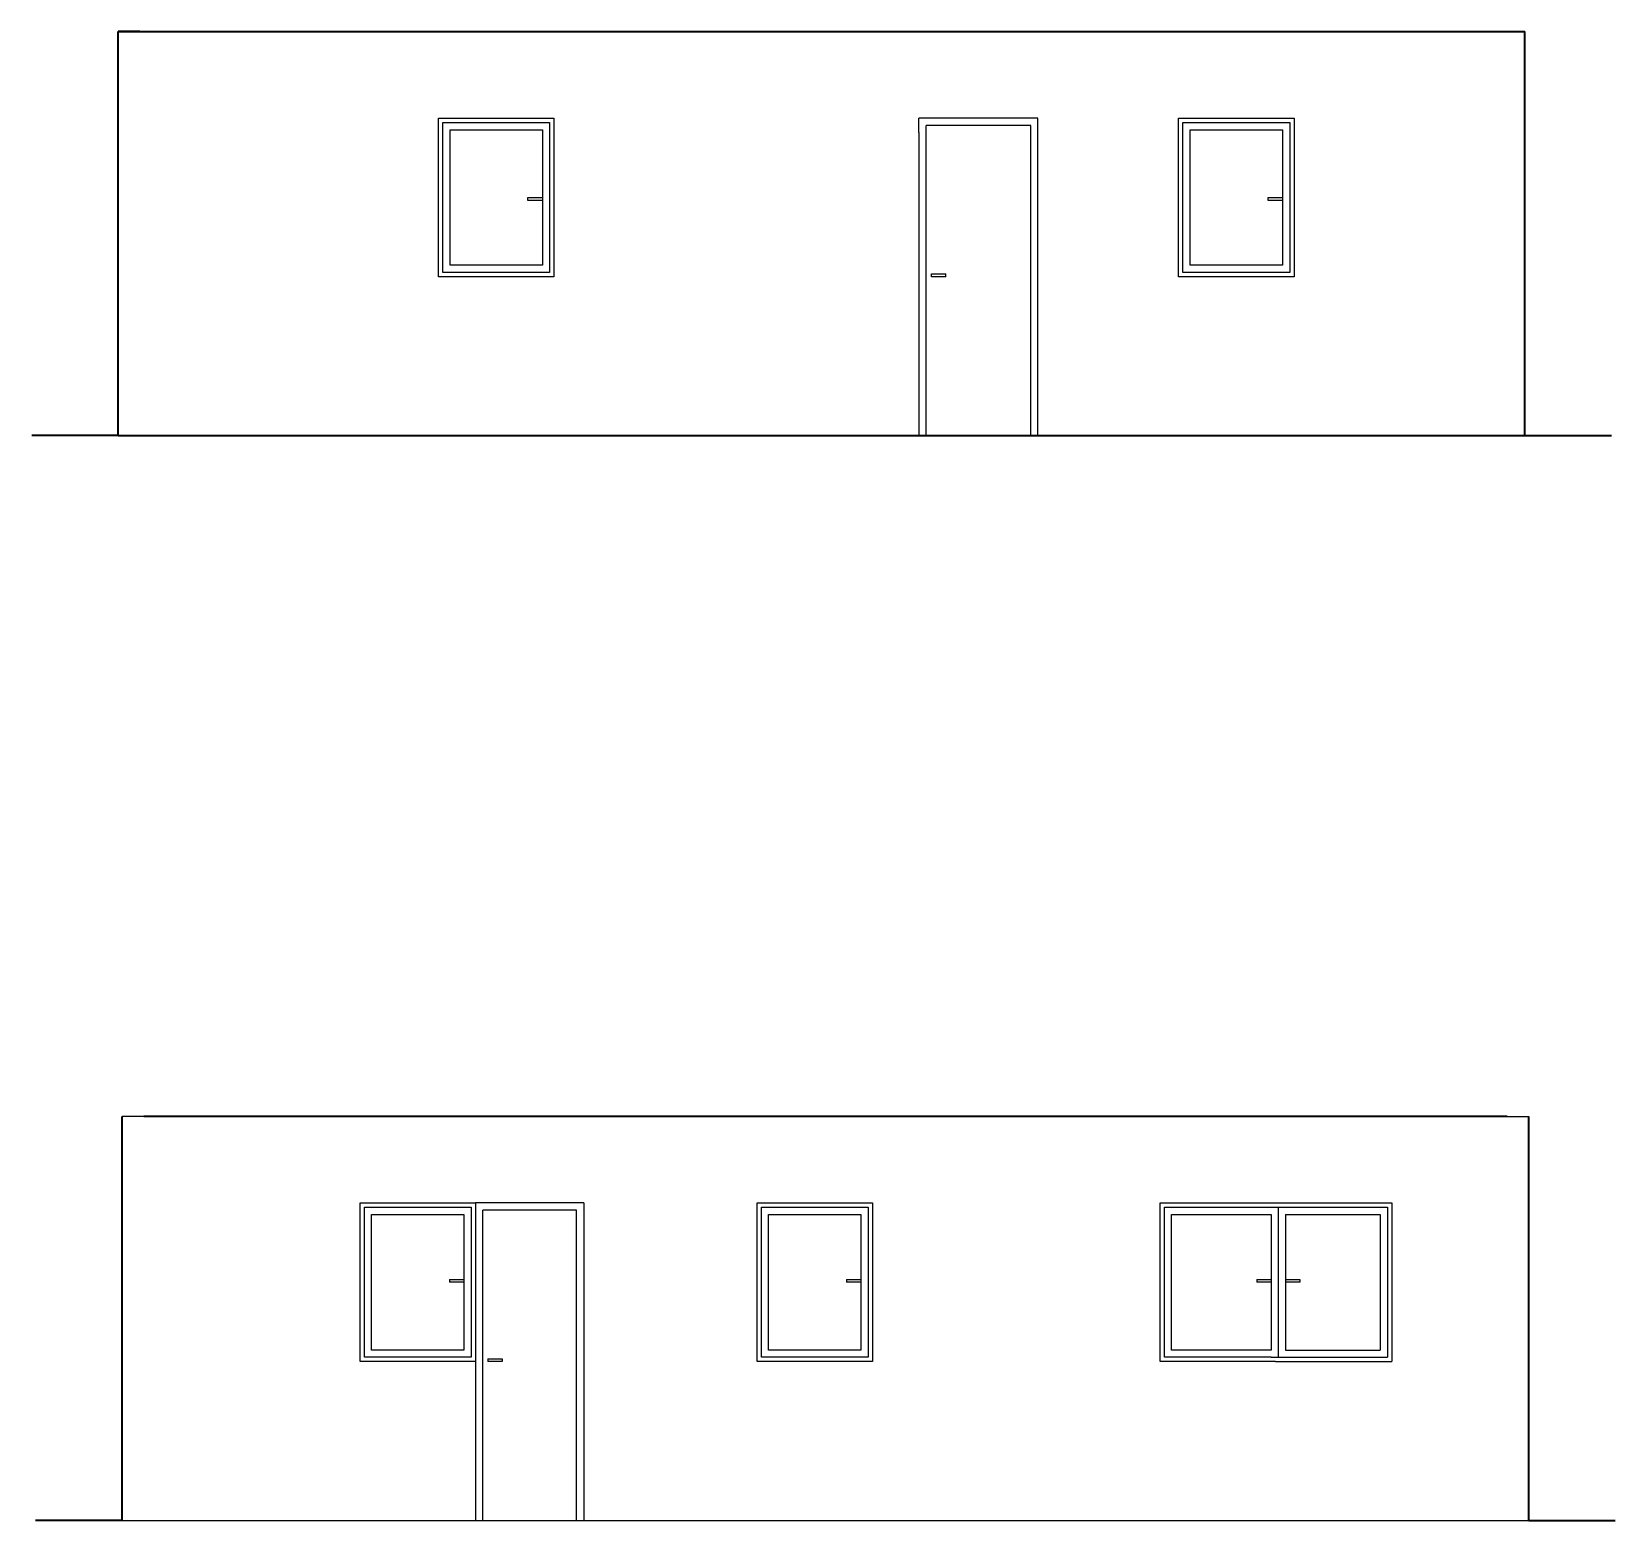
# Model space of a CAD drawing. Header units: millimetres. Extents: x -369 to 729, y -231 to 801.
import ezdxf

# ---------------------------------------------------------------- set-up
doc = ezdxf.new("R2010")
doc.units = ezdxf.units.MM
doc.linetypes.add('ACAD_ISO10W100', pattern=[18, 12, -3, 0, -3])
doc.layers.add('A-WALL-FULL', color=7, linetype='Continuous', lineweight=35)
doc.layers.add('A-WALL-FULL-EXTR', color=7, linetype='Continuous', lineweight=35)
doc.layers.add('Infissi', color=5, linetype='Continuous')
doc.layers.add('retino', color=254, linetype='ACAD_ISO10W100')

msp = doc.modelspace()

# ---------------------------------------------------------------- linework, layer by layer
for p, q in [((-291.5, 48.9), (-306.5, 48.9)), ((653.5, 48.9), (668.5, 48.9)), ((-306.5, -231.1), (668.5, -231.1))]:
    msp.add_line(p, q)
at = {"layer": 'A-WALL-FULL'}
for p, q in [((-309.2, 520.9), (-309.2, 800.9)), ((665.8, 520.9), (665.8, 800.9)), ((-306.5, -231.1), (-306.5, 48.9)), ((668.5, -231.1), (668.5, 48.9))]:
    msp.add_line(p, q, dxfattribs=at)
at = {"layer": 'A-WALL-FULL-EXTR'}
for p, q in [((-294.2, 800.9), (-309.2, 800.9)), ((-309.2, 800.9), (665.8, 800.9)), ((-309.2, 520.9), (-369.2, 520.9)), ((-309.2, 520.9), (-294.2, 520.9)), ((-309.2, 520.9), (665.8, 520.9)), ((665.8, 520.9), (725.8, 520.9)), ((653.5, 48.9), (-291.5, 48.9)), ((-306.5, -231.1), (-366.5, -231.1)), ((668.5, -231.1), (728.5, -231.1))]:
    msp.add_line(p, q, dxfattribs=at)
at = {"layer": 'Infissi'}
for p, q in [((-87.2, 630.9), (-87.2, 740.9)), ((-87.2, 740.9), (-7.2, 740.9)), ((-84.2, 633.9), (-84.2, 737.9)), ((-84.2, 737.9), (-10.2, 737.9)), ((-10.2, 737.9), (-10.2, 633.9)), ((-7.2, 740.9), (-7.2, 630.9)), ((328.3, 740.9), (245.8, 740.9)), ((245.8, 730.9), (245.8, 740.9)), ((323.3, 735.9), (250.8, 735.9)), ((250.8, 605.9), (250.8, 735.9)), ((250.8, 520.9), (250.8, 735.9)), ((323.3, 520.9), (323.3, 735.9)), ((328.3, 730.9), (328.3, 740.9)), ((425.8, 630.9), (425.8, 740.9)), ((425.8, 740.9), (505.8, 740.9)), ((428.8, 633.9), (428.8, 737.9)), ((428.8, 737.9), (502.8, 737.9)), ((502.8, 737.9), (502.8, 633.9)), ((505.8, 740.9), (505.8, 630.9)), ((-79.2, 638.9), (-79.2, 732.9)), ((-79.2, 732.9), (-15.2, 732.9)), ((-15.2, 732.9), (-15.2, 638.9)), ((245.8, 730.9), (245.8, 605.9)), ((245.8, 730.9), (245.8, 520.9)), ((328.3, 520.9), (328.3, 730.9)), ((433.8, 638.9), (433.8, 732.9)), ((433.8, 732.9), (497.8, 732.9)), ((497.8, 732.9), (497.8, 638.9)), ((-25.2, 683.9), (-25.2, 685.9)), ((-25.2, 685.9), (-15.2, 685.9)), ((-15.2, 683.9), (-25.2, 683.9)), ((487.8, 683.9), (487.8, 685.9)), ((487.8, 685.9), (497.8, 685.9)), ((497.8, 683.9), (487.8, 683.9)), ((-15.2, 638.9), (-79.2, 638.9)), ((497.8, 638.9), (433.8, 638.9)), ((-7.2, 630.9), (-87.2, 630.9)), ((-10.2, 633.9), (-84.2, 633.9)), ((254.5, 630.9), (254.5, 632.9)), ((254.5, 632.9), (264.5, 632.9)), ((264.5, 630.9), (254.5, 630.9)), ((264.5, 630.9), (264.5, 632.9)), ((505.8, 630.9), (425.8, 630.9)), ((502.8, 633.9), (428.8, 633.9)), ((-141.6, -121.1), (-141.6, -11.1)), ((-141.6, -11.1), (-61.6, -11.1)), ((-138.6, -118.1), (-138.6, -14.1)), ((-138.6, -14.1), (-64.6, -14.1)), ((-133.6, -113.1), (-133.6, -19.1)), ((-133.6, -19.1), (-69.6, -19.1)), ((-69.6, -19.1), (-69.6, -113.1)), ((-64.6, -14.1), (-64.6, -118.1)), ((13.5, -11.1), (-61.6, -11.1)), ((-61.6, -11.1), (-61.6, -121.1)), ((-61.6, -21.1), (-61.6, -231.1)), ((8.5, -16.1), (-56.6, -16.1)), ((-56.6, -231.1), (-56.6, -16.1)), ((8.5, -231.1), (8.5, -16.1)), ((13.5, -11.1), (13.5, -231.1)), ((133.6, -121.1), (133.6, -11.1)), ((133.6, -11.1), (213.6, -11.1)), ((136.6, -118.1), (136.6, -14.1)), ((136.6, -14.1), (210.6, -14.1)), ((141.6, -113.1), (141.6, -19.1)), ((141.6, -19.1), (205.6, -19.1)), ((205.6, -19.1), (205.6, -113.1)), ((210.6, -14.1), (210.6, -118.1)), ((213.6, -11.1), (213.6, -121.1)), ((412.9, -121.1), (412.9, -11.1)), ((412.9, -11.1), (492.9, -11.1)), ((415.9, -118.1), (415.9, -14.1)), ((415.9, -14.1), (489.9, -14.1)), ((420.9, -113.1), (420.9, -19.1)), ((420.9, -19.1), (489.9, -19.1)), ((420.9, -19.1), (489.9, -19.1)), ((489.9, -14.1), (570.5, -14.1)), ((489.9, -19.1), (489.9, -113.1)), ((492.9, -11.1), (573.5, -11.1)), ((494.9, -14.1), (494.9, -118.1)), ((499.9, -19.1), (565.5, -19.1)), ((499.9, -19.1), (499.9, -113.1)), ((565.5, -19.1), (565.5, -113.1)), ((570.5, -14.1), (570.5, -118.1)), ((573.5, -11.1), (573.5, -121.1)), ((-79.6, -64.1), (-69.6, -64.1)), ((-79.6, -64.1), (-79.6, -66.1)), ((-69.6, -64.1), (-69.6, -66.1)), ((195.6, -64.1), (205.6, -64.1)), ((195.6, -64.1), (195.6, -66.1)), ((205.6, -64.1), (205.6, -66.1)), ((479.9, -64.1), (489.9, -64.1)), ((479.9, -64.1), (479.9, -66.1)), ((489.9, -64.1), (489.9, -66.1)), ((499.9, -64.1), (509.9, -64.1)), ((499.9, -64.1), (499.9, -66.1)), ((509.9, -64.1), (509.9, -66.1)), ((-69.6, -66.1), (-79.6, -66.1)), ((205.6, -66.1), (195.6, -66.1)), ((489.9, -66.1), (479.9, -66.1)), ((509.9, -66.1), (499.9, -66.1)), ((-64.6, -118.1), (-138.6, -118.1)), ((-69.6, -113.1), (-133.6, -113.1)), ((-53.1, -119.1), (-43.1, -119.1)), ((-53.1, -119.1), (-53.1, -121.1)), ((-43.1, -119.1), (-43.1, -121.1)), ((210.6, -118.1), (136.6, -118.1)), ((205.6, -113.1), (141.6, -113.1)), ((489.9, -118.1), (415.9, -118.1)), ((489.9, -113.1), (420.9, -113.1)), ((489.9, -118.1), (570.5, -118.1)), ((499.9, -113.1), (565.5, -113.1)), ((-61.6, -121.1), (-141.6, -121.1)), ((-43.1, -121.1), (-53.1, -121.1)), ((213.6, -121.1), (133.6, -121.1)), ((492.9, -121.1), (412.9, -121.1)), ((492.9, -121.1), (573.5, -121.1))]:
    msp.add_line(p, q, dxfattribs=at)
at = {"layer": 'retino'}
msp.add_line((668.5, 33.9), (668.5, -231.1), dxfattribs=at)

doc.saveas('drawing.dxf')
